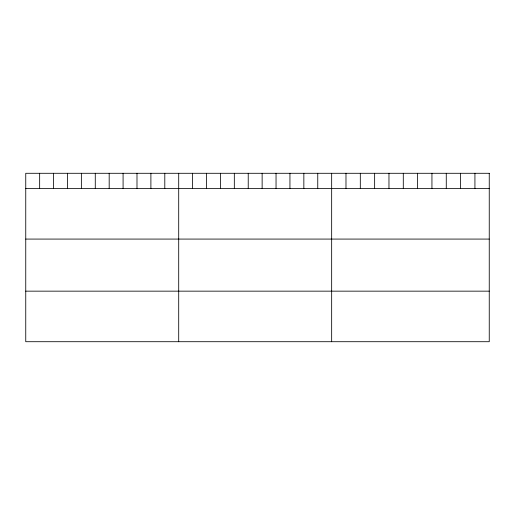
<?xml version="1.0" encoding="UTF-8"?>
<svg xmlns="http://www.w3.org/2000/svg" width="515" height="515" viewBox="0 0 515 515"><rect width="100%" height="100%" fill="white"/><g stroke="black" fill="none" stroke-linecap="round" stroke-linejoin="round"><path stroke-width="0.77" d="M25.75 188.522L489.25 188.522M25.75 239.076L489.25 239.076M25.75 291.155L489.25 291.155M474.927 173.291L474.927 188.522M460.597 173.291L460.597 188.522M446.273 173.291L446.273 188.522M431.943 173.291L431.943 188.522M417.62 173.291L417.62 188.522M403.29 173.291L403.29 188.522M388.967 173.291L388.967 188.522M374.637 173.291L374.637 188.522M360.313 173.291L360.313 188.522M345.983 173.291L345.983 188.522M331.66 173.291L331.66 341.709M317.755 173.291L317.755 188.522M303.85 173.291L303.85 188.522M289.945 173.291L289.945 188.522M276.04 173.291L276.04 188.522M262.135 173.291L262.135 188.522M248.23 173.291L248.23 188.522M234.325 173.291L234.325 188.522M220.42 173.291L220.42 188.522M206.515 173.291L206.515 188.522M192.61 173.291L192.61 188.522M178.705 173.291L178.705 341.709M164.8 173.291L164.8 188.522M150.895 173.291L150.895 188.522M136.99 173.291L136.99 188.522M123.085 173.291L123.085 188.522M109.18 173.291L109.18 188.522M95.275 173.291L95.275 188.522M81.37 173.291L81.37 188.522M67.465 173.291L67.465 188.522M53.56 173.291L53.56 188.522M39.655 173.291L39.655 188.522M489.25 173.291L25.75 173.291L25.75 341.709L489.25 341.709L489.25 173.291"/></g></svg>
